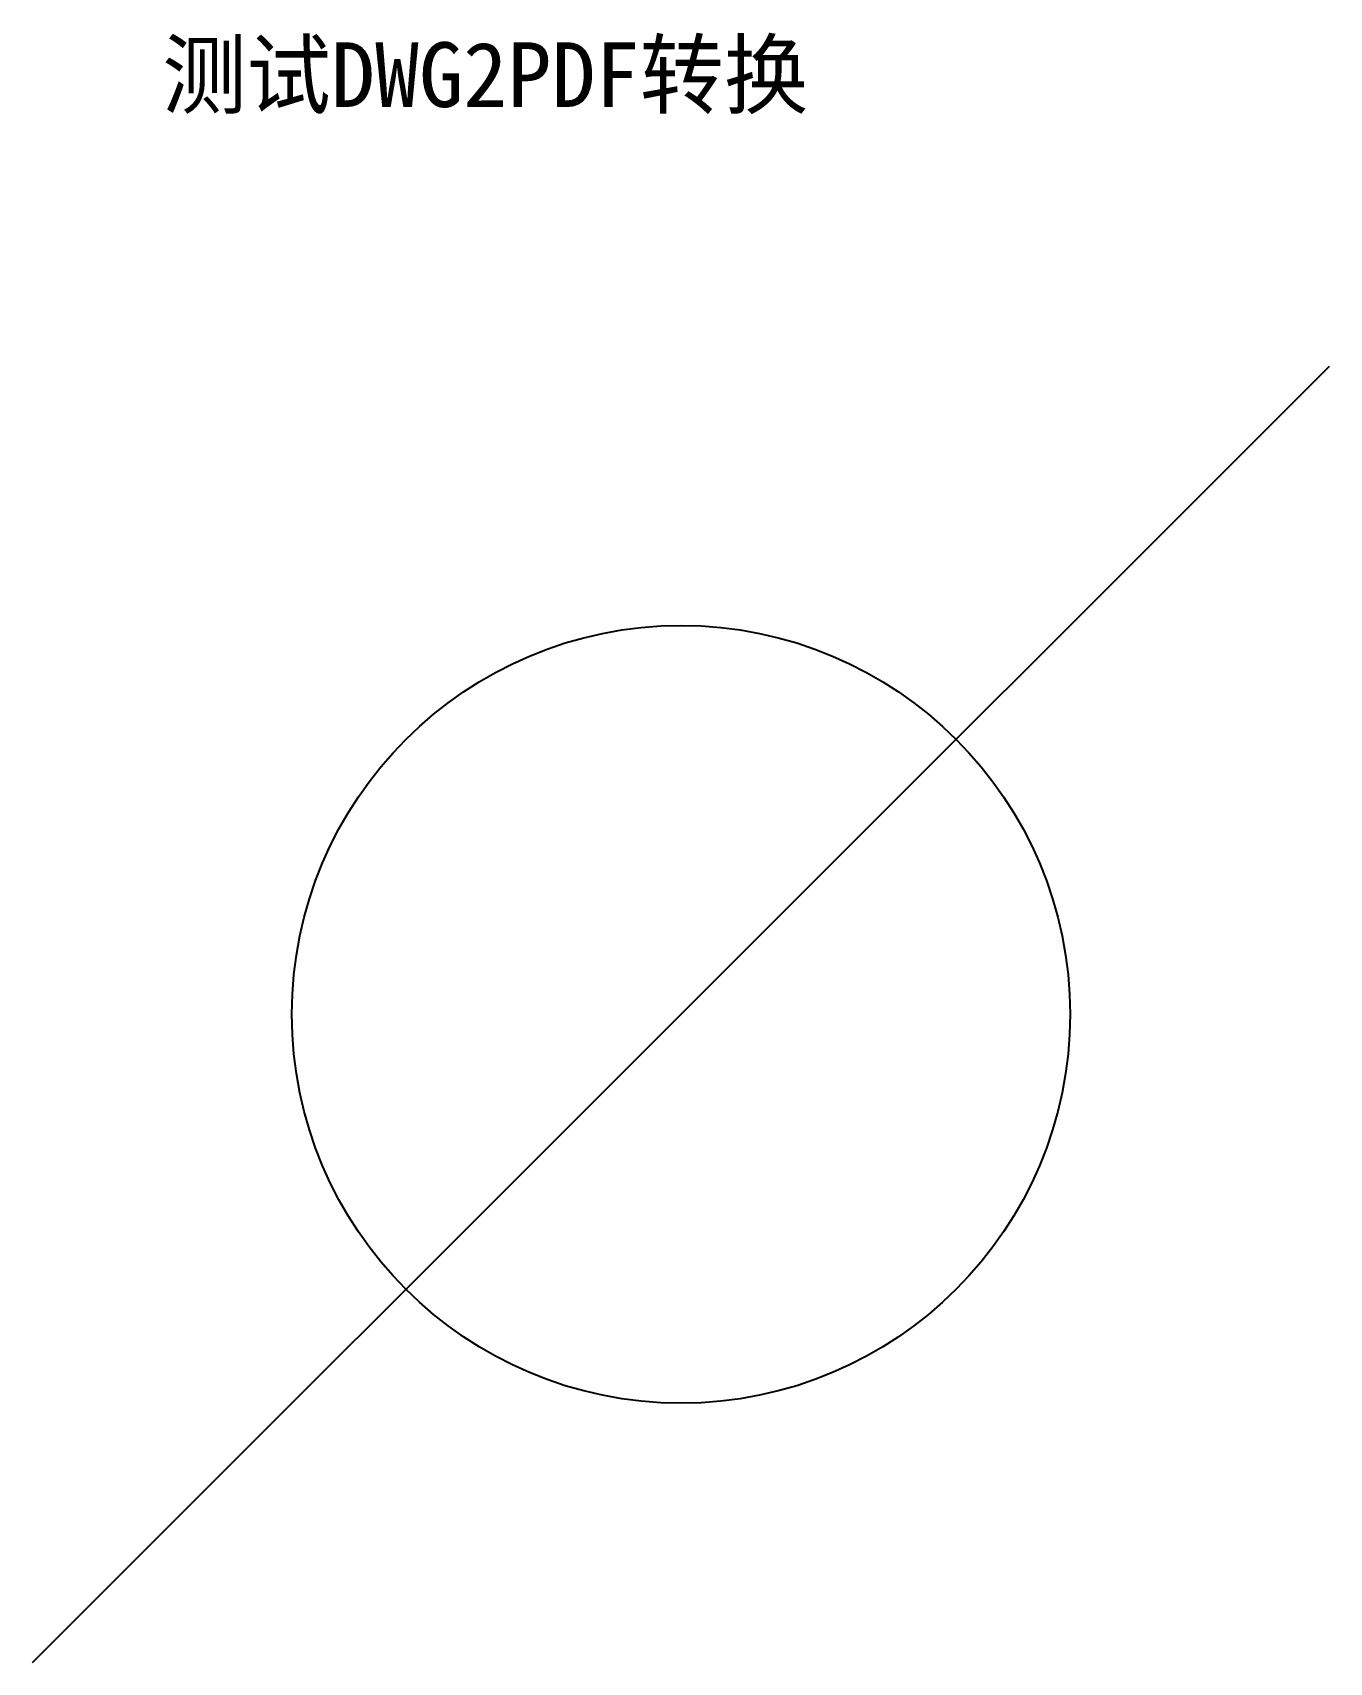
# Model space of a CAD drawing. Header units: metres. Extents: x 0 to 100, y 0 to 126.
import ezdxf

# ---------------------------------------------------------------- set-up
doc = ezdxf.new("R2010")
doc.units = ezdxf.units.M

msp = doc.modelspace()

# ---------------------------------------------------------------- linework, layer by layer
msp.add_line((0, 0), (100, 100))
msp.add_circle((50, 50), 30)

# ---------------------------------------------------------------- texts
msp.add_text('测试DWG2PDF转换', height=5).set_placement((10, 120))

doc.saveas('drawing.dxf')
